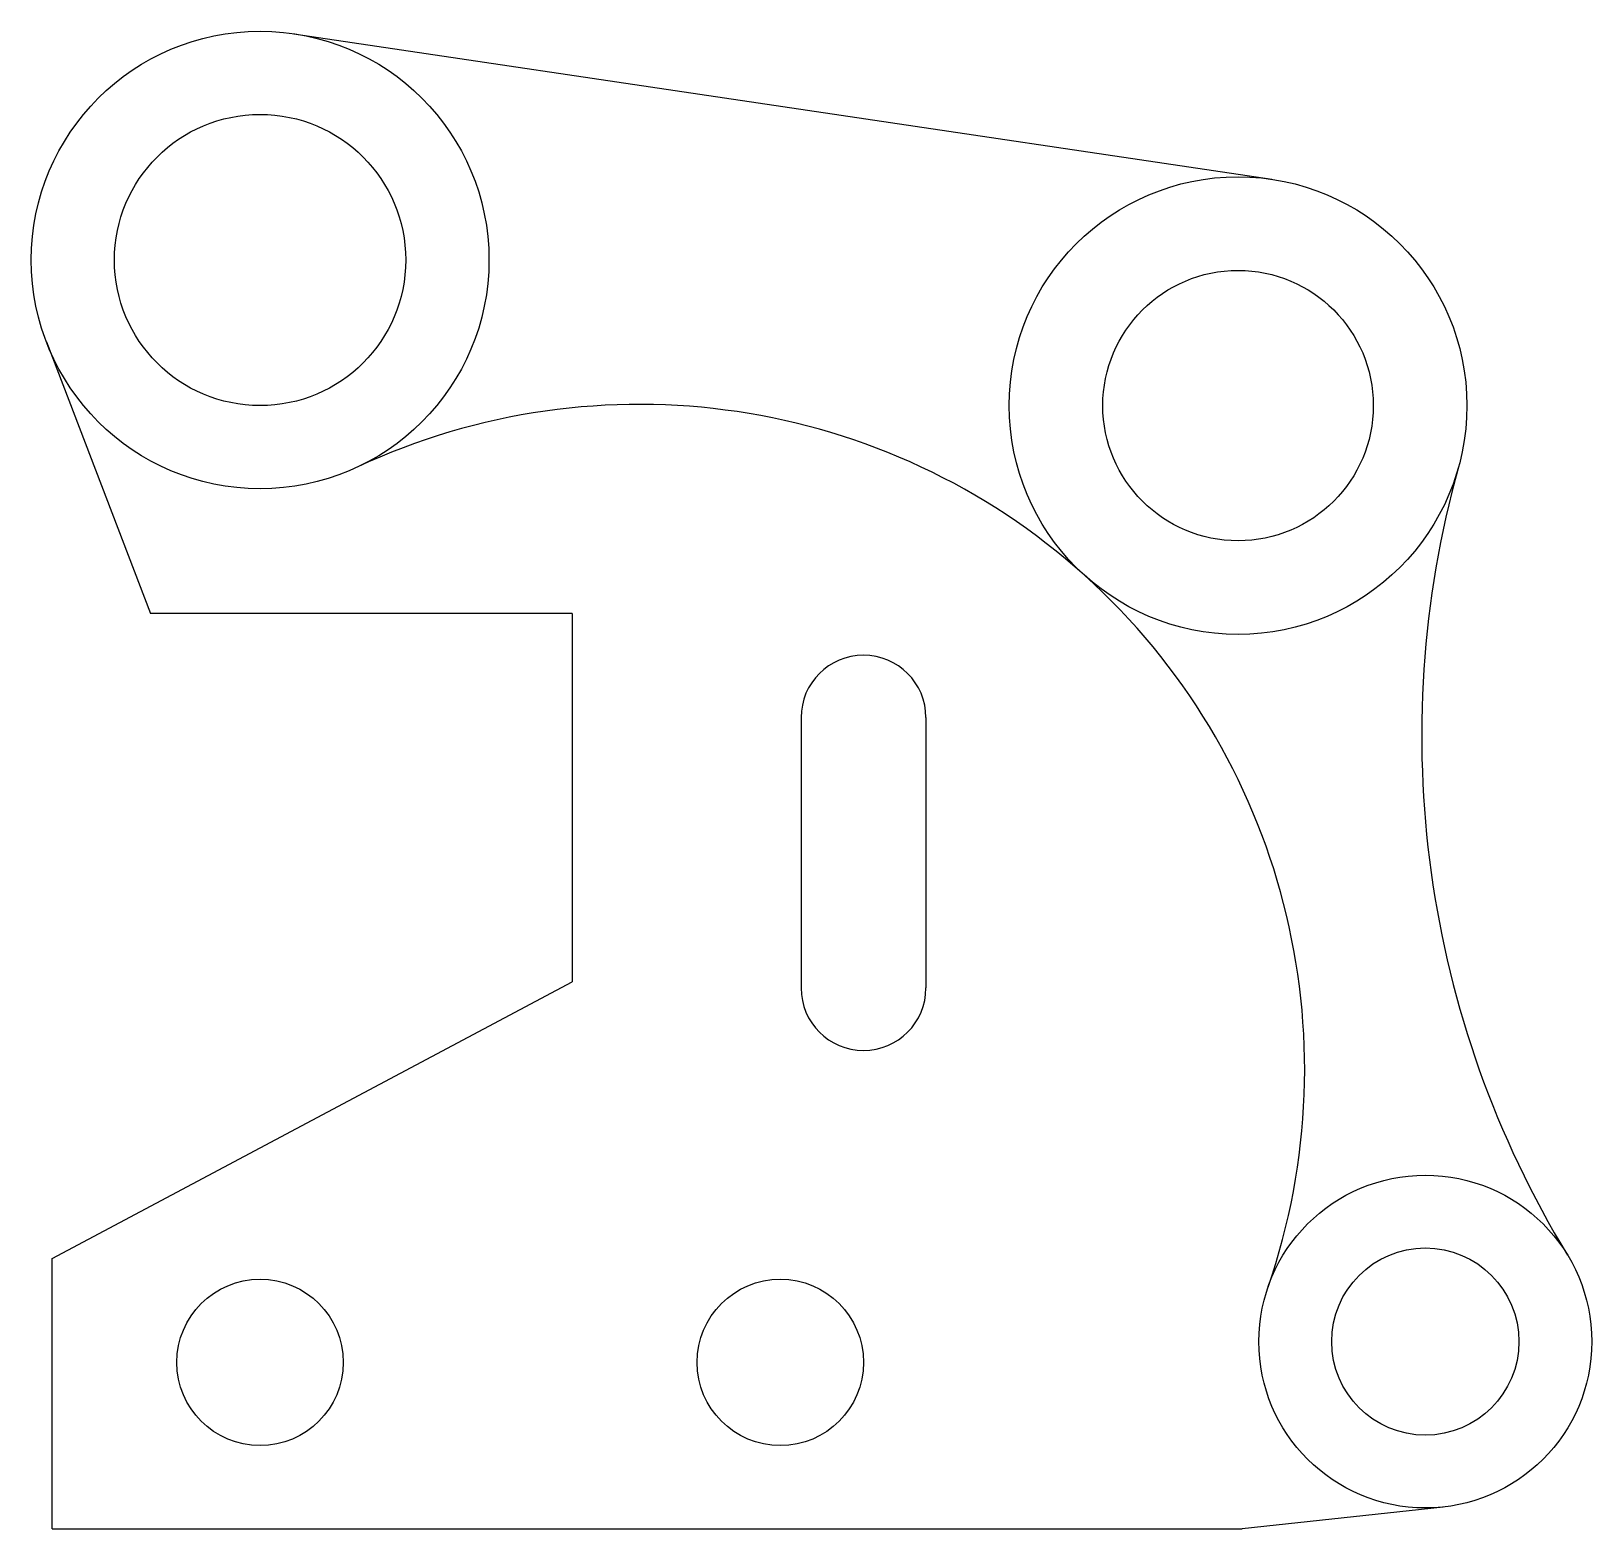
# Model space of a CAD drawing. Header units: millimetres. Extents: x -9.2 to 65.8, y 9.1 to 81.1.
import ezdxf

# ---------------------------------------------------------------- set-up
doc = ezdxf.new("R2010")
doc.units = ezdxf.units.MM

msp = doc.modelspace()

# ---------------------------------------------------------------- linework, layer by layer
for p, q in [((3.376, 80.998), (50.376, 73.998)), ((-8.517, 66.183), (-3.513, 53.118)), ((16.755, 53.118), (-3.513, 53.118)), ((16.755, 53.118), (16.755, 35.411)), ((27.755, 48.118), (27.755, 35.118)), ((33.755, 48.118), (33.755, 35.118)), ((-8.245, 22.118), (16.755, 35.411)), ((-8.245, 9.118), (-8.245, 22.118)), ((58.616, 10.164), (48.947, 9.118)), ((-8.245, 9.118), (48.947, 9.118))]:
    msp.add_line(p, q)
for centre, radius in [((1.755, 70.118), 11), ((1.755, 70.118), 7), ((48.755, 63.118), 11), ((48.755, 63.118), 6.5), ((57.755, 18.118), 8), ((57.755, 18.118), 4.5), ((1.755, 17.118), 4), ((26.755, 17.118), 4)]:
    msp.add_circle(centre, radius)
for centre, radius, start, end in [((19.98, 31.198), 31.976, 340.90135, 115.09173), ((105.581, 47.25), 48, 164.39814, 211.34648), ((30.755, 48.118), 3, 0, 180), ((30.755, 35.118), 3, 180, 0)]:
    msp.add_arc(centre, radius, start, end)

doc.saveas('drawing.dxf')
